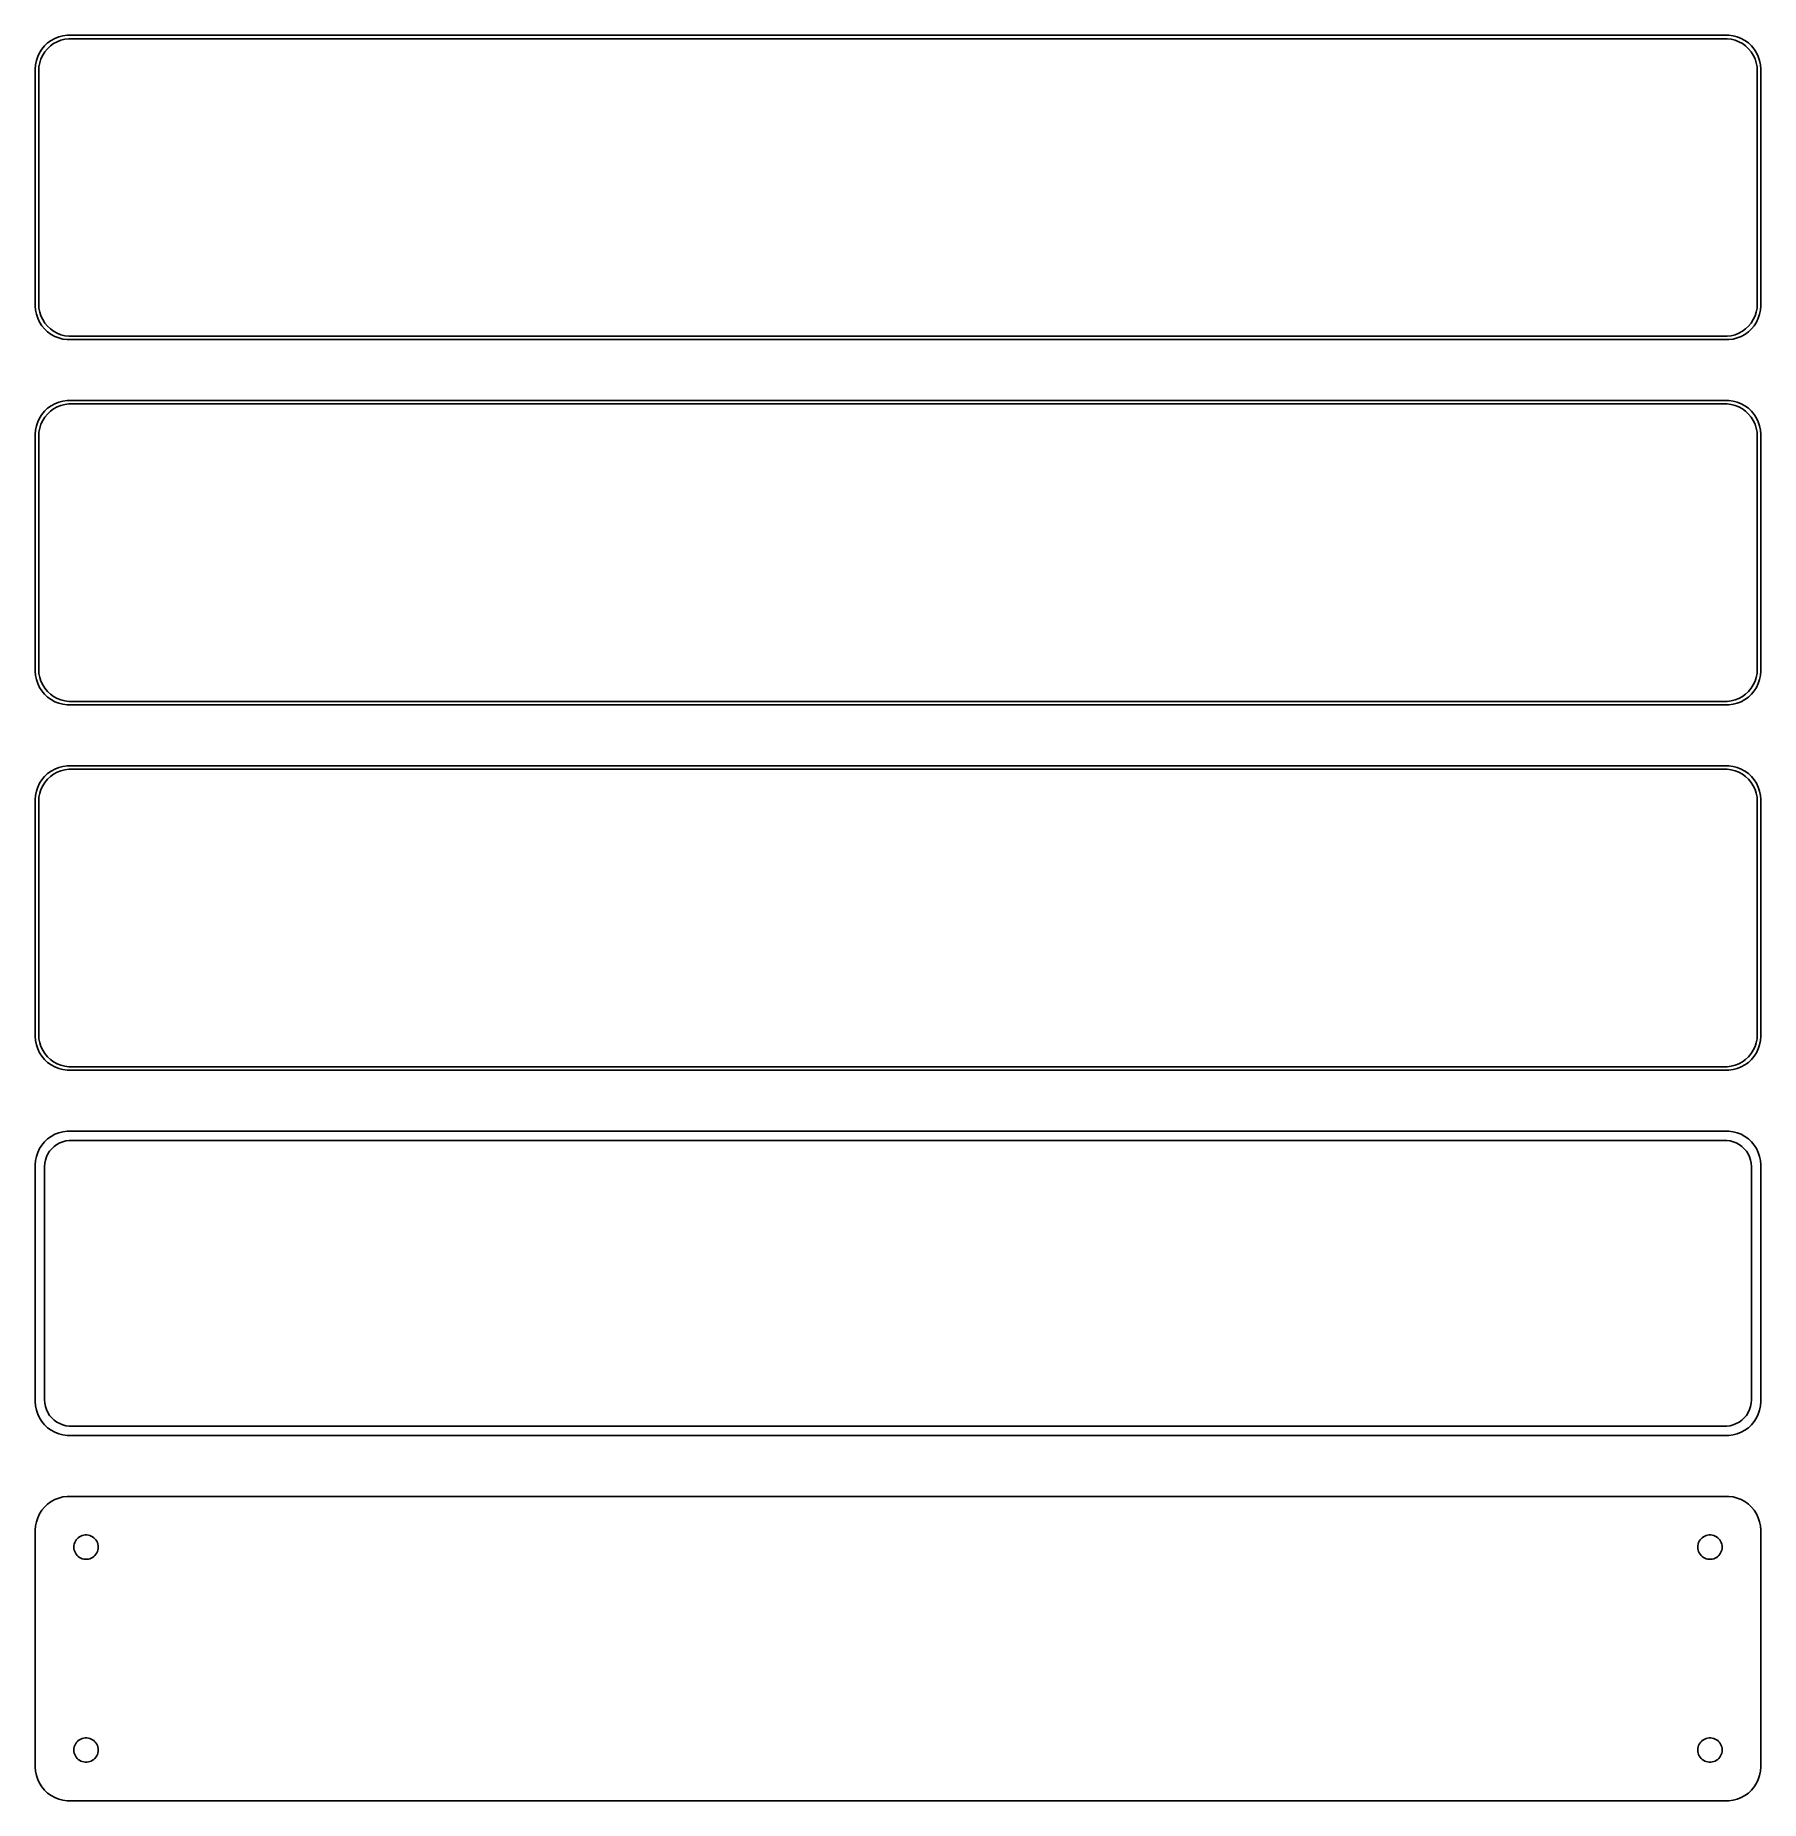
# Model space of a CAD drawing. Header units: metres. Extents: x -128 to 128, y 194 to 454.
import ezdxf

# ---------------------------------------------------------------- set-up
doc = ezdxf.new("R2010")
doc.units = ezdxf.units.M

msp = doc.modelspace()

# ---------------------------------------------------------------- linework, layer by layer
for p, q in [((-124.045, 454.255), (-124.629, 454.024)), ((-123.437, 454.411), (-124.045, 454.255)), ((-122.814, 454.49), (-123.437, 454.411)), ((122.814, 454.49), (-122.814, 454.49)), ((123.437, 454.411), (122.814, 454.49)), ((124.045, 454.255), (123.437, 454.411)), ((124.629, 454.024), (124.045, 454.255)), ((-126.882, 451.909), (-127.149, 451.341)), ((-126.545, 452.439), (-126.882, 451.909)), ((-126.666, 450.999), (-126.412, 451.538)), ((-126.145, 452.923), (-126.545, 452.439)), ((-126.412, 451.538), (-126.093, 452.042)), ((-125.687, 453.353), (-126.145, 452.923)), ((-126.093, 452.042), (-125.713, 452.502)), ((-125.713, 452.502), (-125.278, 452.91)), ((-125.179, 453.722), (-125.687, 453.353)), ((-125.278, 452.91), (-124.795, 453.261)), ((-124.629, 454.024), (-125.179, 453.722)), ((-124.795, 453.261), (-124.272, 453.548)), ((-124.272, 453.548), (-123.718, 453.768)), ((-123.718, 453.768), (-123.14, 453.916)), ((-123.14, 453.916), (-122.548, 453.991)), ((-122.548, 453.991), (122.548, 453.991)), ((122.548, 453.991), (123.14, 453.916)), ((123.14, 453.916), (123.718, 453.768)), ((123.718, 453.768), (124.272, 453.548)), ((124.272, 453.548), (124.795, 453.261)), ((125.179, 453.722), (124.629, 454.024)), ((124.795, 453.261), (125.278, 452.91)), ((125.687, 453.353), (125.179, 453.722)), ((125.278, 452.91), (125.713, 452.502)), ((126.145, 452.923), (125.687, 453.353)), ((125.713, 452.502), (126.093, 452.042)), ((126.093, 452.042), (126.412, 451.538)), ((126.545, 452.439), (126.145, 452.923)), ((126.412, 451.538), (126.666, 450.999)), ((126.882, 451.909), (126.545, 452.439)), ((127.149, 451.341), (126.882, 451.909)), ((-127.461, 450.127), (-127.5, 449.5)), ((-127.5, 449.5), (-127.5, 414.5)), ((-127.343, 450.743), (-127.461, 450.127)), ((-127.149, 451.341), (-127.343, 450.743)), ((-127, 449.25), (-126.963, 449.845)), ((-127, 414.75), (-127, 449.25)), ((-126.963, 449.845), (-126.851, 450.431)), ((-126.851, 450.431), (-126.666, 450.999)), ((126.666, 450.999), (126.851, 450.431)), ((126.851, 450.431), (126.963, 449.845)), ((126.963, 449.845), (127, 449.25)), ((127, 449.25), (127, 414.75)), ((127.343, 450.743), (127.149, 451.341)), ((127.461, 450.127), (127.343, 450.743)), ((127.5, 449.5), (127.461, 450.127)), ((127.5, 414.5), (127.5, 449.5)), ((-127.5, 414.5), (-127.461, 413.873)), ((-127.461, 413.873), (-127.343, 413.257)), ((-127.343, 413.257), (-127.149, 412.659)), ((-127.149, 412.659), (-126.882, 412.091)), ((-126.963, 414.155), (-127, 414.75)), ((-126.851, 413.569), (-126.963, 414.155)), ((-126.666, 413.001), (-126.851, 413.569)), ((-126.412, 412.462), (-126.666, 413.001)), ((-126.093, 411.958), (-126.412, 412.462)), ((126.412, 412.462), (126.093, 411.958)), ((126.666, 413.001), (126.412, 412.462)), ((126.851, 413.569), (126.666, 413.001)), ((126.963, 414.155), (126.851, 413.569)), ((126.882, 412.091), (127.149, 412.659)), ((127, 414.75), (126.963, 414.155)), ((127.149, 412.659), (127.343, 413.257)), ((127.343, 413.257), (127.461, 413.873)), ((127.461, 413.873), (127.5, 414.5)), ((-126.882, 412.091), (-126.545, 411.561)), ((-126.545, 411.561), (-126.145, 411.077)), ((-126.145, 411.077), (-125.687, 410.647)), ((-125.713, 411.498), (-126.093, 411.958)), ((-125.278, 411.09), (-125.713, 411.498)), ((-125.687, 410.647), (-125.179, 410.278)), ((-124.795, 410.739), (-125.278, 411.09)), ((-125.179, 410.278), (-124.629, 409.976)), ((-124.272, 410.452), (-124.795, 410.739)), ((-124.629, 409.976), (-124.045, 409.745)), ((-123.718, 410.232), (-124.272, 410.452)), ((-124.045, 409.745), (-123.437, 409.589)), ((-123.14, 410.084), (-123.718, 410.232)), ((-122.548, 410.009), (-123.14, 410.084)), ((122.548, 410.009), (-122.548, 410.009)), ((123.14, 410.084), (122.548, 410.009)), ((123.718, 410.232), (123.14, 410.084)), ((123.437, 409.589), (124.045, 409.745)), ((124.272, 410.452), (123.718, 410.232)), ((124.045, 409.745), (124.629, 409.976)), ((124.795, 410.739), (124.272, 410.452)), ((124.629, 409.976), (125.179, 410.278)), ((125.278, 411.09), (124.795, 410.739)), ((125.179, 410.278), (125.687, 410.647)), ((125.713, 411.498), (125.278, 411.09)), ((125.687, 410.647), (126.145, 411.077)), ((126.093, 411.958), (125.713, 411.498)), ((126.145, 411.077), (126.545, 411.561)), ((126.545, 411.561), (126.882, 412.091)), ((-123.437, 409.589), (-122.814, 409.51)), ((-122.814, 409.51), (122.814, 409.51)), ((122.814, 409.51), (123.437, 409.589)), ((-125.687, 399.353), (-126.145, 398.923)), ((-125.179, 399.722), (-125.687, 399.353)), ((-124.629, 400.024), (-125.179, 399.722)), ((-124.795, 399.261), (-124.272, 399.548)), ((-124.045, 400.255), (-124.629, 400.024)), ((-124.272, 399.548), (-123.718, 399.768)), ((-123.437, 400.411), (-124.045, 400.255)), ((-123.718, 399.768), (-123.14, 399.916)), ((-122.814, 400.49), (-123.437, 400.411)), ((-123.14, 399.916), (-122.548, 399.991)), ((122.814, 400.49), (-122.814, 400.49)), ((-122.548, 399.991), (122.548, 399.991)), ((122.548, 399.991), (123.14, 399.916)), ((123.437, 400.411), (122.814, 400.49)), ((123.14, 399.916), (123.718, 399.768)), ((124.045, 400.255), (123.437, 400.411)), ((123.718, 399.768), (124.272, 399.548)), ((124.629, 400.024), (124.045, 400.255)), ((124.272, 399.548), (124.795, 399.261)), ((125.179, 399.722), (124.629, 400.024)), ((125.687, 399.353), (125.179, 399.722)), ((126.145, 398.923), (125.687, 399.353)), ((-127.343, 396.743), (-127.461, 396.127)), ((-127.149, 397.341), (-127.343, 396.743)), ((-126.882, 397.909), (-127.149, 397.341)), ((-126.545, 398.439), (-126.882, 397.909)), ((-126.851, 396.431), (-126.666, 396.999)), ((-126.666, 396.999), (-126.412, 397.538)), ((-126.145, 398.923), (-126.545, 398.439)), ((-126.412, 397.538), (-126.093, 398.042)), ((-126.093, 398.042), (-125.713, 398.502)), ((-125.713, 398.502), (-125.278, 398.91)), ((-125.278, 398.91), (-124.795, 399.261)), ((124.795, 399.261), (125.278, 398.91)), ((125.278, 398.91), (125.713, 398.502)), ((125.713, 398.502), (126.093, 398.042)), ((126.093, 398.042), (126.412, 397.538)), ((126.545, 398.439), (126.145, 398.923)), ((126.412, 397.538), (126.666, 396.999)), ((126.882, 397.909), (126.545, 398.439)), ((126.666, 396.999), (126.851, 396.431)), ((127.149, 397.341), (126.882, 397.909)), ((127.343, 396.743), (127.149, 397.341)), ((127.461, 396.127), (127.343, 396.743)), ((-127.461, 396.127), (-127.5, 395.5)), ((-127.5, 395.5), (-127.5, 360.5)), ((-127, 395.25), (-126.963, 395.845)), ((-127, 360.75), (-127, 395.25)), ((-126.963, 395.845), (-126.851, 396.431)), ((126.851, 396.431), (126.963, 395.845)), ((126.963, 395.845), (127, 395.25)), ((127, 395.25), (127, 360.75)), ((127.5, 395.5), (127.461, 396.127)), ((127.5, 360.5), (127.5, 395.5)), ((-127.5, 360.5), (-127.461, 359.873)), ((-126.963, 360.155), (-127, 360.75)), ((-126.851, 359.569), (-126.963, 360.155)), ((126.963, 360.155), (126.851, 359.569)), ((127, 360.75), (126.963, 360.155)), ((127.461, 359.873), (127.5, 360.5)), ((-127.461, 359.873), (-127.343, 359.257)), ((-127.343, 359.257), (-127.149, 358.659)), ((-127.149, 358.659), (-126.882, 358.091)), ((-126.882, 358.091), (-126.545, 357.561)), ((-126.666, 359.001), (-126.851, 359.569)), ((-126.412, 358.462), (-126.666, 359.001)), ((-126.545, 357.561), (-126.145, 357.077)), ((-126.093, 357.958), (-126.412, 358.462)), ((-125.713, 357.498), (-126.093, 357.958)), ((126.093, 357.958), (125.713, 357.498)), ((126.412, 358.462), (126.093, 357.958)), ((126.145, 357.077), (126.545, 357.561)), ((126.666, 359.001), (126.412, 358.462)), ((126.545, 357.561), (126.882, 358.091)), ((126.851, 359.569), (126.666, 359.001)), ((126.882, 358.091), (127.149, 358.659)), ((127.149, 358.659), (127.343, 359.257)), ((127.343, 359.257), (127.461, 359.873)), ((-126.145, 357.077), (-125.687, 356.647)), ((-125.278, 357.09), (-125.713, 357.498)), ((-125.687, 356.647), (-125.179, 356.278)), ((-124.795, 356.739), (-125.278, 357.09)), ((-125.179, 356.278), (-124.629, 355.976)), ((-124.272, 356.452), (-124.795, 356.739)), ((-124.629, 355.976), (-124.045, 355.745)), ((-123.718, 356.232), (-124.272, 356.452)), ((-124.045, 355.745), (-123.437, 355.589)), ((-123.14, 356.084), (-123.718, 356.232)), ((-123.437, 355.589), (-122.814, 355.51)), ((-122.548, 356.009), (-123.14, 356.084)), ((-122.814, 355.51), (122.814, 355.51)), ((122.548, 356.009), (-122.548, 356.009)), ((123.14, 356.084), (122.548, 356.009)), ((122.814, 355.51), (123.437, 355.589)), ((123.718, 356.232), (123.14, 356.084)), ((123.437, 355.589), (124.045, 355.745)), ((124.272, 356.452), (123.718, 356.232)), ((124.045, 355.745), (124.629, 355.976)), ((124.795, 356.739), (124.272, 356.452)), ((124.629, 355.976), (125.179, 356.278)), ((125.278, 357.09), (124.795, 356.739)), ((125.179, 356.278), (125.687, 356.647)), ((125.713, 357.498), (125.278, 357.09)), ((125.687, 356.647), (126.145, 357.077)), ((-126.145, 344.923), (-126.545, 344.439)), ((-125.687, 345.353), (-126.145, 344.923)), ((-126.093, 344.042), (-125.713, 344.502)), ((-125.713, 344.502), (-125.278, 344.91)), ((-125.179, 345.722), (-125.687, 345.353)), ((-125.278, 344.91), (-124.795, 345.261)), ((-124.629, 346.024), (-125.179, 345.722)), ((-124.795, 345.261), (-124.272, 345.548)), ((-124.045, 346.255), (-124.629, 346.024)), ((-124.272, 345.548), (-123.718, 345.768)), ((-123.437, 346.411), (-124.045, 346.255)), ((-123.718, 345.768), (-123.14, 345.916)), ((-122.814, 346.49), (-123.437, 346.411)), ((-123.14, 345.916), (-122.548, 345.991)), ((122.814, 346.49), (-122.814, 346.49)), ((-122.548, 345.991), (122.548, 345.991)), ((122.548, 345.991), (123.14, 345.916)), ((123.437, 346.411), (122.814, 346.49)), ((123.14, 345.916), (123.718, 345.768)), ((124.045, 346.255), (123.437, 346.411)), ((123.718, 345.768), (124.272, 345.548)), ((124.629, 346.024), (124.045, 346.255)), ((124.272, 345.548), (124.795, 345.261)), ((125.179, 345.722), (124.629, 346.024)), ((124.795, 345.261), (125.278, 344.91)), ((125.687, 345.353), (125.179, 345.722)), ((125.278, 344.91), (125.713, 344.502)), ((126.145, 344.923), (125.687, 345.353)), ((125.713, 344.502), (126.093, 344.042)), ((126.545, 344.439), (126.145, 344.923)), ((-127.461, 342.127), (-127.5, 341.5)), ((-127.343, 342.743), (-127.461, 342.127)), ((-127.149, 343.341), (-127.343, 342.743)), ((-126.882, 343.909), (-127.149, 343.341)), ((-126.963, 341.845), (-126.851, 342.431)), ((-126.545, 344.439), (-126.882, 343.909)), ((-126.851, 342.431), (-126.666, 342.999)), ((-126.666, 342.999), (-126.412, 343.538)), ((-126.412, 343.538), (-126.093, 344.042)), ((126.093, 344.042), (126.412, 343.538)), ((126.412, 343.538), (126.666, 342.999)), ((126.882, 343.909), (126.545, 344.439)), ((126.666, 342.999), (126.851, 342.431)), ((126.851, 342.431), (126.963, 341.845)), ((127.149, 343.341), (126.882, 343.909)), ((127.343, 342.743), (127.149, 343.341)), ((127.461, 342.127), (127.343, 342.743)), ((127.5, 341.5), (127.461, 342.127)), ((-127.5, 341.5), (-127.5, 306.5)), ((-127, 341.25), (-126.963, 341.845)), ((-127, 306.75), (-127, 341.25)), ((126.963, 341.845), (127, 341.25)), ((127, 341.25), (127, 306.75)), ((127.5, 306.5), (127.5, 341.5)), ((-127.5, 306.5), (-127.461, 305.873)), ((-127.461, 305.873), (-127.343, 305.257)), ((-126.963, 306.155), (-127, 306.75)), ((-126.851, 305.569), (-126.963, 306.155)), ((-126.666, 305.001), (-126.851, 305.569)), ((126.851, 305.569), (126.666, 305.001)), ((126.963, 306.155), (126.851, 305.569)), ((127, 306.75), (126.963, 306.155)), ((127.343, 305.257), (127.461, 305.873)), ((127.461, 305.873), (127.5, 306.5)), ((-127.343, 305.257), (-127.149, 304.659)), ((-127.149, 304.659), (-126.882, 304.091)), ((-126.882, 304.091), (-126.545, 303.561)), ((-126.412, 304.462), (-126.666, 305.001)), ((-126.545, 303.561), (-126.145, 303.077)), ((-126.093, 303.958), (-126.412, 304.462)), ((-126.145, 303.077), (-125.687, 302.647)), ((-125.713, 303.498), (-126.093, 303.958)), ((-125.278, 303.09), (-125.713, 303.498)), ((-124.795, 302.739), (-125.278, 303.09)), ((-124.272, 302.452), (-124.795, 302.739)), ((124.795, 302.739), (124.272, 302.452)), ((125.278, 303.09), (124.795, 302.739)), ((125.713, 303.498), (125.278, 303.09)), ((125.687, 302.647), (126.145, 303.077)), ((126.093, 303.958), (125.713, 303.498)), ((126.412, 304.462), (126.093, 303.958)), ((126.145, 303.077), (126.545, 303.561)), ((126.666, 305.001), (126.412, 304.462)), ((126.545, 303.561), (126.882, 304.091)), ((126.882, 304.091), (127.149, 304.659)), ((127.149, 304.659), (127.343, 305.257)), ((-125.687, 302.647), (-125.179, 302.278)), ((-125.179, 302.278), (-124.629, 301.976)), ((-124.629, 301.976), (-124.045, 301.745)), ((-123.718, 302.232), (-124.272, 302.452)), ((-124.045, 301.745), (-123.437, 301.589)), ((-123.14, 302.084), (-123.718, 302.232)), ((-123.437, 301.589), (-122.814, 301.51)), ((-122.548, 302.009), (-123.14, 302.084)), ((-122.814, 301.51), (122.814, 301.51)), ((122.548, 302.009), (-122.548, 302.009)), ((123.14, 302.084), (122.548, 302.009)), ((122.814, 301.51), (123.437, 301.589)), ((123.718, 302.232), (123.14, 302.084)), ((123.437, 301.589), (124.045, 301.745)), ((124.272, 302.452), (123.718, 302.232)), ((124.045, 301.745), (124.629, 301.976)), ((124.629, 301.976), (125.179, 302.278)), ((125.179, 302.278), (125.687, 302.647)), ((-123.437, 292.411), (-124.045, 292.255)), ((-122.814, 292.49), (-123.437, 292.411)), ((122.814, 292.49), (-122.814, 292.49)), ((123.437, 292.411), (122.814, 292.49)), ((124.045, 292.255), (123.437, 292.411)), ((-126.882, 289.909), (-127.149, 289.341)), ((-126.545, 290.439), (-126.882, 289.909)), ((-126.145, 290.923), (-126.545, 290.439)), ((-125.687, 291.353), (-126.145, 290.923)), ((-125.179, 291.722), (-125.687, 291.353)), ((-125.38, 289.524), (-125.071, 289.899)), ((-124.629, 292.024), (-125.179, 291.722)), ((-125.071, 289.899), (-124.716, 290.231)), ((-124.716, 290.231), (-124.323, 290.517)), ((-124.045, 292.255), (-124.629, 292.024)), ((-124.323, 290.517), (-123.898, 290.751)), ((-123.898, 290.751), (-123.446, 290.93)), ((-123.446, 290.93), (-122.975, 291.051)), ((-122.975, 291.051), (-122.493, 291.112)), ((-122.493, 291.112), (122.493, 291.112)), ((122.493, 291.112), (122.975, 291.051)), ((122.975, 291.051), (123.446, 290.93)), ((123.446, 290.93), (123.898, 290.751)), ((123.898, 290.751), (124.323, 290.517)), ((124.629, 292.024), (124.045, 292.255)), ((124.323, 290.517), (124.716, 290.231)), ((125.179, 291.722), (124.629, 292.024)), ((124.716, 290.231), (125.071, 289.899)), ((125.071, 289.899), (125.38, 289.524)), ((125.687, 291.353), (125.179, 291.722)), ((126.145, 290.923), (125.687, 291.353)), ((126.545, 290.439), (126.145, 290.923)), ((126.882, 289.909), (126.545, 290.439)), ((127.149, 289.341), (126.882, 289.909)), ((-127.461, 288.127), (-127.5, 287.5)), ((-127.5, 287.5), (-127.5, 252.5)), ((-127.343, 288.743), (-127.461, 288.127)), ((-127.149, 289.341), (-127.343, 288.743)), ((-126.119, 287.25), (-126.089, 287.735)), ((-126.119, 252.75), (-126.119, 287.25)), ((-126.089, 287.735), (-125.998, 288.212)), ((-125.998, 288.212), (-125.848, 288.674)), ((-125.848, 288.674), (-125.641, 289.114)), ((-125.641, 289.114), (-125.38, 289.524)), ((125.38, 289.524), (125.641, 289.114)), ((125.641, 289.114), (125.848, 288.674)), ((125.848, 288.674), (125.998, 288.212)), ((125.998, 288.212), (126.089, 287.735)), ((126.089, 287.735), (126.119, 287.25)), ((126.119, 287.25), (126.119, 252.75)), ((127.343, 288.743), (127.149, 289.341)), ((127.461, 288.127), (127.343, 288.743)), ((127.5, 287.5), (127.461, 288.127)), ((127.5, 252.5), (127.5, 287.5)), ((-127.5, 252.5), (-127.461, 251.873)), ((-127.461, 251.873), (-127.343, 251.257)), ((-127.343, 251.257), (-127.149, 250.659)), ((-127.149, 250.659), (-126.882, 250.091)), ((-126.089, 252.265), (-126.119, 252.75)), ((-125.998, 251.788), (-126.089, 252.265)), ((-125.848, 251.326), (-125.998, 251.788)), ((-125.641, 250.886), (-125.848, 251.326)), ((-125.38, 250.476), (-125.641, 250.886)), ((125.641, 250.886), (125.38, 250.476)), ((125.848, 251.326), (125.641, 250.886)), ((125.998, 251.788), (125.848, 251.326)), ((126.089, 252.265), (125.998, 251.788)), ((126.119, 252.75), (126.089, 252.265)), ((126.882, 250.091), (127.149, 250.659)), ((127.149, 250.659), (127.343, 251.257)), ((127.343, 251.257), (127.461, 251.873)), ((127.461, 251.873), (127.5, 252.5)), ((-126.882, 250.091), (-126.545, 249.561)), ((-126.545, 249.561), (-126.145, 249.077)), ((-126.145, 249.077), (-125.687, 248.647)), ((-125.687, 248.647), (-125.179, 248.278)), ((-125.071, 250.101), (-125.38, 250.476)), ((-125.179, 248.278), (-124.629, 247.976)), ((-124.716, 249.769), (-125.071, 250.101)), ((-124.323, 249.483), (-124.716, 249.769)), ((-124.629, 247.976), (-124.045, 247.745)), ((-123.898, 249.249), (-124.323, 249.483)), ((-123.446, 249.07), (-123.898, 249.249)), ((-122.975, 248.949), (-123.446, 249.07)), ((-122.493, 248.888), (-122.975, 248.949)), ((122.493, 248.888), (-122.493, 248.888)), ((122.975, 248.949), (122.493, 248.888)), ((123.446, 249.07), (122.975, 248.949)), ((123.898, 249.249), (123.446, 249.07)), ((124.323, 249.483), (123.898, 249.249)), ((124.045, 247.745), (124.629, 247.976)), ((124.716, 249.769), (124.323, 249.483)), ((124.629, 247.976), (125.179, 248.278)), ((125.071, 250.101), (124.716, 249.769)), ((125.38, 250.476), (125.071, 250.101)), ((125.179, 248.278), (125.687, 248.647)), ((125.687, 248.647), (126.145, 249.077)), ((126.145, 249.077), (126.545, 249.561)), ((126.545, 249.561), (126.882, 250.091)), ((-124.045, 247.745), (-123.437, 247.589)), ((-123.437, 247.589), (-122.814, 247.51)), ((-122.814, 247.51), (122.814, 247.51)), ((122.814, 247.51), (123.437, 247.589)), ((123.437, 247.589), (124.045, 247.745)), ((-125.179, 237.722), (-125.687, 237.353)), ((-124.629, 238.024), (-125.179, 237.722)), ((-124.045, 238.255), (-124.629, 238.024)), ((-123.437, 238.411), (-124.045, 238.255)), ((-122.814, 238.49), (-123.437, 238.411)), ((122.814, 238.49), (-122.814, 238.49)), ((123.437, 238.411), (122.814, 238.49)), ((124.045, 238.255), (123.437, 238.411)), ((124.629, 238.024), (124.045, 238.255)), ((125.179, 237.722), (124.629, 238.024)), ((125.687, 237.353), (125.179, 237.722)), ((-127.149, 235.341), (-127.343, 234.743)), ((-126.882, 235.909), (-127.149, 235.341)), ((-126.545, 236.439), (-126.882, 235.909)), ((-126.145, 236.923), (-126.545, 236.439)), ((-125.687, 237.353), (-126.145, 236.923)), ((126.145, 236.923), (125.687, 237.353)), ((126.545, 236.439), (126.145, 236.923)), ((126.882, 235.909), (126.545, 236.439)), ((127.149, 235.341), (126.882, 235.909)), ((127.343, 234.743), (127.149, 235.341)), ((-127.461, 234.127), (-127.5, 233.5)), ((-127.5, 233.5), (-127.5, 198.5)), ((-127.343, 234.743), (-127.461, 234.127)), ((-121.312, 232.232), (-121.147, 232.387)), ((-121.147, 232.387), (-120.964, 232.52)), ((-120.964, 232.52), (-120.766, 232.629)), ((-120.766, 232.629), (-120.556, 232.712)), ((-120.556, 232.712), (-120.337, 232.768)), ((-120.337, 232.768), (-120.113, 232.796)), ((-120.113, 232.796), (-119.887, 232.796)), ((-119.887, 232.796), (-119.663, 232.768)), ((-119.663, 232.768), (-119.444, 232.712)), ((-119.444, 232.712), (-119.234, 232.629)), ((-119.234, 232.629), (-119.036, 232.52)), ((-119.036, 232.52), (-118.853, 232.387)), ((-118.853, 232.387), (-118.688, 232.232)), ((118.688, 232.232), (118.853, 232.387)), ((118.853, 232.387), (119.036, 232.52)), ((119.036, 232.52), (119.234, 232.629)), ((119.234, 232.629), (119.444, 232.712)), ((119.444, 232.712), (119.663, 232.768)), ((119.663, 232.768), (119.887, 232.796)), ((119.887, 232.796), (120.113, 232.796)), ((120.113, 232.796), (120.337, 232.768)), ((120.337, 232.768), (120.556, 232.712)), ((120.556, 232.712), (120.766, 232.629)), ((120.766, 232.629), (120.964, 232.52)), ((120.964, 232.52), (121.147, 232.387)), ((121.147, 232.387), (121.312, 232.232)), ((127.461, 234.127), (127.343, 234.743)), ((127.5, 233.5), (127.461, 234.127)), ((127.5, 198.5), (127.5, 233.5)), ((-121.8, 231), (-121.786, 231.226)), ((-121.786, 230.774), (-121.8, 231)), ((-121.786, 231.226), (-121.743, 231.448)), ((-121.743, 230.552), (-121.786, 230.774)), ((-121.743, 231.448), (-121.674, 231.663)), ((-121.674, 230.337), (-121.743, 230.552)), ((-121.674, 231.663), (-121.577, 231.867)), ((-121.577, 230.133), (-121.674, 230.337)), ((-121.577, 231.867), (-121.456, 232.058)), ((-121.456, 229.942), (-121.577, 230.133)), ((-121.456, 232.058), (-121.312, 232.232)), ((-121.312, 229.768), (-121.456, 229.942)), ((-121.147, 229.613), (-121.312, 229.768)), ((-118.688, 229.768), (-118.853, 229.613)), ((-118.688, 232.232), (-118.544, 232.058)), ((-118.544, 229.942), (-118.688, 229.768)), ((-118.544, 232.058), (-118.423, 231.867)), ((-118.423, 230.133), (-118.544, 229.942)), ((-118.423, 231.867), (-118.326, 231.663)), ((-118.326, 230.337), (-118.423, 230.133)), ((-118.326, 231.663), (-118.257, 231.448)), ((-118.257, 230.552), (-118.326, 230.337)), ((-118.257, 231.448), (-118.214, 231.226)), ((-118.214, 230.774), (-118.257, 230.552)), ((-118.214, 231.226), (-118.2, 231)), ((-118.2, 231), (-118.214, 230.774)), ((118.2, 231), (118.214, 231.226)), ((118.214, 230.774), (118.2, 231)), ((118.214, 231.226), (118.257, 231.448)), ((118.257, 230.552), (118.214, 230.774)), ((118.257, 231.448), (118.326, 231.663)), ((118.326, 230.337), (118.257, 230.552)), ((118.326, 231.663), (118.423, 231.867)), ((118.423, 230.133), (118.326, 230.337)), ((118.423, 231.867), (118.544, 232.058)), ((118.544, 229.942), (118.423, 230.133)), ((118.544, 232.058), (118.688, 232.232)), ((118.688, 229.768), (118.544, 229.942)), ((118.853, 229.613), (118.688, 229.768)), ((121.312, 229.768), (121.147, 229.613)), ((121.312, 232.232), (121.456, 232.058)), ((121.456, 229.942), (121.312, 229.768)), ((121.456, 232.058), (121.577, 231.867)), ((121.577, 230.133), (121.456, 229.942)), ((121.577, 231.867), (121.674, 231.663)), ((121.674, 230.337), (121.577, 230.133)), ((121.674, 231.663), (121.743, 231.448)), ((121.743, 230.552), (121.674, 230.337)), ((121.743, 231.448), (121.786, 231.226)), ((121.786, 230.774), (121.743, 230.552)), ((121.786, 231.226), (121.8, 231)), ((121.8, 231), (121.786, 230.774)), ((-120.964, 229.48), (-121.147, 229.613)), ((-120.766, 229.371), (-120.964, 229.48)), ((-120.556, 229.288), (-120.766, 229.371)), ((-120.337, 229.232), (-120.556, 229.288)), ((-120.113, 229.204), (-120.337, 229.232)), ((-119.887, 229.204), (-120.113, 229.204)), ((-119.663, 229.232), (-119.887, 229.204)), ((-119.444, 229.288), (-119.663, 229.232)), ((-119.234, 229.371), (-119.444, 229.288)), ((-119.036, 229.48), (-119.234, 229.371)), ((-118.853, 229.613), (-119.036, 229.48)), ((119.036, 229.48), (118.853, 229.613)), ((119.234, 229.371), (119.036, 229.48)), ((119.444, 229.288), (119.234, 229.371)), ((119.663, 229.232), (119.444, 229.288)), ((119.887, 229.204), (119.663, 229.232)), ((120.113, 229.204), (119.887, 229.204)), ((120.337, 229.232), (120.113, 229.204)), ((120.556, 229.288), (120.337, 229.232)), ((120.766, 229.371), (120.556, 229.288)), ((120.964, 229.48), (120.766, 229.371)), ((121.147, 229.613), (120.964, 229.48)), ((-121.8, 201), (-121.786, 201.226)), ((-121.786, 200.774), (-121.8, 201)), ((-121.786, 201.226), (-121.743, 201.448)), ((-121.743, 201.448), (-121.674, 201.663)), ((-121.674, 201.663), (-121.577, 201.867)), ((-121.577, 201.867), (-121.456, 202.058)), ((-121.456, 202.058), (-121.312, 202.232)), ((-121.312, 202.232), (-121.147, 202.387)), ((-121.147, 202.387), (-120.964, 202.52)), ((-120.964, 202.52), (-120.766, 202.629)), ((-120.766, 202.629), (-120.556, 202.712)), ((-120.556, 202.712), (-120.337, 202.768)), ((-120.337, 202.768), (-120.113, 202.796)), ((-120.113, 202.796), (-119.887, 202.796)), ((-119.887, 202.796), (-119.663, 202.768)), ((-119.663, 202.768), (-119.444, 202.712)), ((-119.444, 202.712), (-119.234, 202.629)), ((-119.234, 202.629), (-119.036, 202.52)), ((-119.036, 202.52), (-118.853, 202.387)), ((-118.853, 202.387), (-118.688, 202.232)), ((-118.688, 202.232), (-118.544, 202.058)), ((-118.544, 202.058), (-118.423, 201.867)), ((-118.423, 201.867), (-118.326, 201.663)), ((-118.326, 201.663), (-118.257, 201.448)), ((-118.257, 201.448), (-118.214, 201.226)), ((-118.214, 201.226), (-118.2, 201)), ((-118.2, 201), (-118.214, 200.774)), ((118.2, 201), (118.214, 201.226)), ((118.214, 200.774), (118.2, 201)), ((118.214, 201.226), (118.257, 201.448)), ((118.257, 201.448), (118.326, 201.663)), ((118.326, 201.663), (118.423, 201.867)), ((118.423, 201.867), (118.544, 202.058)), ((118.544, 202.058), (118.688, 202.232)), ((118.688, 202.232), (118.853, 202.387)), ((118.853, 202.387), (119.036, 202.52)), ((119.036, 202.52), (119.234, 202.629)), ((119.234, 202.629), (119.444, 202.712)), ((119.444, 202.712), (119.663, 202.768)), ((119.663, 202.768), (119.887, 202.796)), ((119.887, 202.796), (120.113, 202.796)), ((120.113, 202.796), (120.337, 202.768)), ((120.337, 202.768), (120.556, 202.712)), ((120.556, 202.712), (120.766, 202.629)), ((120.766, 202.629), (120.964, 202.52)), ((120.964, 202.52), (121.147, 202.387)), ((121.147, 202.387), (121.312, 202.232)), ((121.312, 202.232), (121.456, 202.058)), ((121.456, 202.058), (121.577, 201.867)), ((121.577, 201.867), (121.674, 201.663)), ((121.674, 201.663), (121.743, 201.448)), ((121.743, 201.448), (121.786, 201.226)), ((121.786, 201.226), (121.8, 201)), ((121.8, 201), (121.786, 200.774)), ((-127.5, 198.5), (-127.461, 197.873)), ((-121.743, 200.552), (-121.786, 200.774)), ((-121.674, 200.337), (-121.743, 200.552)), ((-121.577, 200.133), (-121.674, 200.337)), ((-121.456, 199.942), (-121.577, 200.133)), ((-121.312, 199.768), (-121.456, 199.942)), ((-121.147, 199.613), (-121.312, 199.768)), ((-120.964, 199.48), (-121.147, 199.613)), ((-120.766, 199.371), (-120.964, 199.48)), ((-120.556, 199.288), (-120.766, 199.371)), ((-120.337, 199.232), (-120.556, 199.288)), ((-120.113, 199.204), (-120.337, 199.232)), ((-119.887, 199.204), (-120.113, 199.204)), ((-119.663, 199.232), (-119.887, 199.204)), ((-119.444, 199.288), (-119.663, 199.232)), ((-119.234, 199.371), (-119.444, 199.288)), ((-119.036, 199.48), (-119.234, 199.371)), ((-118.853, 199.613), (-119.036, 199.48)), ((-118.688, 199.768), (-118.853, 199.613)), ((-118.544, 199.942), (-118.688, 199.768)), ((-118.423, 200.133), (-118.544, 199.942)), ((-118.326, 200.337), (-118.423, 200.133)), ((-118.257, 200.552), (-118.326, 200.337)), ((-118.214, 200.774), (-118.257, 200.552)), ((118.257, 200.552), (118.214, 200.774)), ((118.326, 200.337), (118.257, 200.552)), ((118.423, 200.133), (118.326, 200.337)), ((118.544, 199.942), (118.423, 200.133)), ((118.688, 199.768), (118.544, 199.942)), ((118.853, 199.613), (118.688, 199.768)), ((119.036, 199.48), (118.853, 199.613)), ((119.234, 199.371), (119.036, 199.48)), ((119.444, 199.288), (119.234, 199.371)), ((119.663, 199.232), (119.444, 199.288)), ((119.887, 199.204), (119.663, 199.232)), ((120.113, 199.204), (119.887, 199.204)), ((120.337, 199.232), (120.113, 199.204)), ((120.556, 199.288), (120.337, 199.232)), ((120.766, 199.371), (120.556, 199.288)), ((120.964, 199.48), (120.766, 199.371)), ((121.147, 199.613), (120.964, 199.48)), ((121.312, 199.768), (121.147, 199.613)), ((121.456, 199.942), (121.312, 199.768)), ((121.577, 200.133), (121.456, 199.942)), ((121.674, 200.337), (121.577, 200.133)), ((121.743, 200.552), (121.674, 200.337)), ((121.786, 200.774), (121.743, 200.552)), ((127.461, 197.873), (127.5, 198.5)), ((-127.461, 197.873), (-127.343, 197.257)), ((-127.343, 197.257), (-127.149, 196.659)), ((-127.149, 196.659), (-126.882, 196.091)), ((-126.882, 196.091), (-126.545, 195.561)), ((126.545, 195.561), (126.882, 196.091)), ((126.882, 196.091), (127.149, 196.659)), ((127.149, 196.659), (127.343, 197.257)), ((127.343, 197.257), (127.461, 197.873)), ((-126.545, 195.561), (-126.145, 195.077)), ((-126.145, 195.077), (-125.687, 194.647)), ((-125.687, 194.647), (-125.179, 194.278)), ((-125.179, 194.278), (-124.629, 193.976)), ((-124.629, 193.976), (-124.045, 193.745)), ((-124.045, 193.745), (-123.437, 193.589)), ((-123.437, 193.589), (-122.814, 193.51)), ((-122.814, 193.51), (122.814, 193.51)), ((122.814, 193.51), (123.437, 193.589)), ((123.437, 193.589), (124.045, 193.745)), ((124.045, 193.745), (124.629, 193.976)), ((124.629, 193.976), (125.179, 194.278)), ((125.179, 194.278), (125.687, 194.647)), ((125.687, 194.647), (126.145, 195.077)), ((126.145, 195.077), (126.545, 195.561))]:
    msp.add_line(p, q)

doc.saveas('drawing.dxf')
